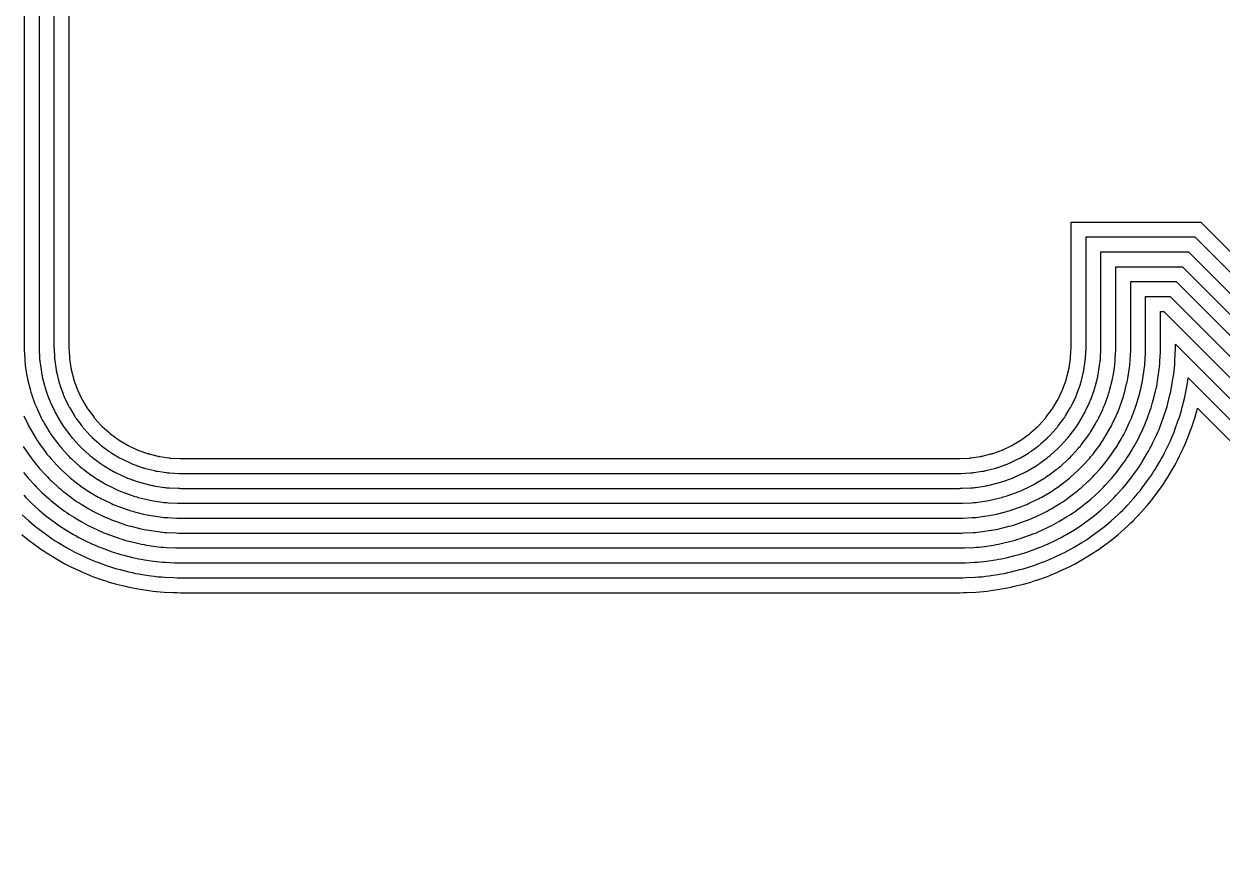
# Model space of a CAD drawing. Header units: metres. Extents: x 1.4 to 44.2, y 0.1 to 33.9.
# Drawn here: x 19.559 to 22.775, y 6.98 to 9.226 of the extents above; entities that cross this region are included whole.
import ezdxf

# ---------------------------------------------------------------- set-up
doc = ezdxf.new("R2010")
doc.units = ezdxf.units.M

msp = doc.modelspace()

# ---------------------------------------------------------------- linework, layer by layer
for points in [[(19.68, 9.8533), (19.68, 8.36), (19.68, 8.3588), (19.6801, 8.3576), (19.6813, 8.3331), (19.6814, 8.3318), (19.6815, 8.3306), (19.6816, 8.3294), (19.6818, 8.3282), (19.6854, 8.3039), (19.6856, 8.3027), (19.6858, 8.3015), (19.686, 8.3003), (19.6863, 8.2991), (19.6923, 8.2753), (19.6926, 8.2741), (19.6929, 8.2729), (19.6933, 8.2718), (19.6937, 8.2706), (19.702, 8.2475), (19.7024, 8.2463), (19.7028, 8.2452), (19.7033, 8.2441), (19.7038, 8.243), (19.7143, 8.2208), (19.7149, 8.2197), (19.7154, 8.2186), (19.716, 8.2175), (19.7166, 8.2165), (19.7293, 8.1954), (19.7299, 8.1944), (19.7306, 8.1933), (19.7313, 8.1923), (19.732, 8.1913), (19.7466, 8.1716), (19.7473, 8.1707), (19.7481, 8.1697), (19.7489, 8.1688), (19.7497, 8.1678), (19.7662, 8.1497), (19.767, 8.1488), (19.7679, 8.1479), (19.7688, 8.147), (19.7697, 8.1462), (19.7878, 8.1297), (19.7888, 8.1289), (19.7897, 8.1281), (19.7907, 8.1273), (19.7916, 8.1266), (19.8113, 8.112), (19.8123, 8.1113), (19.8133, 8.1106), (19.8144, 8.1099), (19.8154, 8.1093), (19.8365, 8.0966), (19.8375, 8.096), (19.8386, 8.0954), (19.8397, 8.0949), (19.8408, 8.0943), (19.863, 8.0838), (19.8641, 8.0833), (19.8652, 8.0828), (19.8663, 8.0824), (19.8675, 8.082), (19.8906, 8.0737), (19.8918, 8.0733), (19.8929, 8.0729), (19.8941, 8.0726), (19.8953, 8.0723), (19.9191, 8.0663), (19.9203, 8.066), (19.9215, 8.0658), (19.9227, 8.0656), (19.9239, 8.0654), (19.9482, 8.0618), (19.9494, 8.0616), (19.9506, 8.0615), (19.9518, 8.0614), (19.9531, 8.0613), (19.9776, 8.0601), (19.9788, 8.06), (19.98, 8.06), (22.07, 8.06), (22.0712, 8.06), (22.0725, 8.0601), (22.097, 8.0613), (22.0982, 8.0614), (22.0994, 8.0615), (22.1006, 8.0616), (22.1019, 8.0618), (22.1261, 8.0654), (22.1273, 8.0656), (22.1285, 8.0658), (22.1297, 8.066), (22.1309, 8.0663), (22.1547, 8.0723), (22.1559, 8.0726), (22.1571, 8.0729), (22.1583, 8.0733), (22.1594, 8.0737), (22.1825, 8.082), (22.1837, 8.0824), (22.1848, 8.0828), (22.1859, 8.0833), (22.1871, 8.0838), (22.2092, 8.0943), (22.2103, 8.0949), (22.2114, 8.0954), (22.2125, 8.096), (22.2136, 8.0966), (22.2346, 8.1093), (22.2357, 8.1099), (22.2367, 8.1106), (22.2377, 8.1113), (22.2387, 8.112), (22.2584, 8.1266), (22.2594, 8.1273), (22.2603, 8.1281), (22.2613, 8.1289), (22.2622, 8.1297), (22.2804, 8.1462), (22.2813, 8.147), (22.2821, 8.1479), (22.283, 8.1488), (22.2838, 8.1497), (22.3003, 8.1678), (22.3011, 8.1688), (22.3019, 8.1697), (22.3027, 8.1707), (22.3034, 8.1716), (22.318, 8.1913), (22.3188, 8.1923), (22.3195, 8.1933), (22.3201, 8.1944), (22.3208, 8.1954), (22.3334, 8.2165), (22.334, 8.2175), (22.3346, 8.2186), (22.3352, 8.2197), (22.3357, 8.2208), (22.3462, 8.243), (22.3467, 8.2441), (22.3472, 8.2452), (22.3476, 8.2463), (22.3481, 8.2475), (22.3563, 8.2706), (22.3567, 8.2718), (22.3571, 8.2729), (22.3574, 8.2741), (22.3577, 8.2753), (22.3637, 8.2991), (22.364, 8.3003), (22.3642, 8.3015), (22.3645, 8.3027), (22.3647, 8.3039), (22.3683, 8.3282), (22.3684, 8.3294), (22.3686, 8.3306), (22.3687, 8.3318), (22.3687, 8.3331), (22.37, 8.3576), (22.37, 8.3588), (22.37, 8.36), (22.37, 8.6948), (22.7185, 8.6948), (27.4067, 4.0067)], [(19.6, 9.8202), (19.6, 8.36), (19.6001, 8.3568), (19.6002, 8.3536), (19.6014, 8.3291), (19.6016, 8.3259), (19.6018, 8.3228), (19.6022, 8.3196), (19.6026, 8.3164), (19.6062, 8.2922), (19.6067, 8.289), (19.6073, 8.2859), (19.608, 8.2828), (19.6087, 8.2797), (19.6147, 8.2559), (19.6155, 8.2528), (19.6164, 8.2497), (19.6173, 8.2467), (19.6184, 8.2436), (19.6266, 8.2205), (19.6278, 8.2176), (19.6289, 8.2146), (19.6302, 8.2117), (19.6315, 8.2088), (19.642, 8.1866), (19.6434, 8.1837), (19.6449, 8.1809), (19.6464, 8.1781), (19.648, 8.1753), (19.6606, 8.1543), (19.6623, 8.1516), (19.6641, 8.1489), (19.6659, 8.1463), (19.6677, 8.1437), (19.6823, 8.124), (19.6843, 8.1214), (19.6863, 8.1189), (19.6883, 8.1165), (19.6904, 8.1141), (19.7069, 8.0959), (19.7091, 8.0936), (19.7113, 8.0913), (19.7136, 8.0891), (19.7159, 8.0869), (19.7341, 8.0704), (19.7365, 8.0683), (19.7389, 8.0663), (19.7414, 8.0643), (19.744, 8.0623), (19.7637, 8.0477), (19.7663, 8.0459), (19.7689, 8.0441), (19.7716, 8.0423), (19.7743, 8.0406), (19.7953, 8.028), (19.7981, 8.0264), (19.8009, 8.0249), (19.8037, 8.0234), (19.8066, 8.022), (19.8288, 8.0115), (19.8317, 8.0102), (19.8346, 8.0089), (19.8376, 8.0078), (19.8405, 8.0066), (19.8636, 7.9984), (19.8667, 7.9973), (19.8697, 7.9964), (19.8728, 7.9955), (19.8759, 7.9947), (19.8997, 7.9887), (19.9028, 7.988), (19.9059, 7.9873), (19.909, 7.9867), (19.9122, 7.9862), (19.9364, 7.9826), (19.9396, 7.9822), (19.9428, 7.9818), (19.9459, 7.9816), (19.9491, 7.9814), (19.9736, 7.9802), (19.9768, 7.9801), (19.98, 7.98), (22.07, 7.98), (22.0732, 7.9801), (22.0764, 7.9802), (22.1009, 7.9814), (22.1041, 7.9816), (22.1073, 7.9818), (22.1104, 7.9822), (22.1136, 7.9826), (22.1379, 7.9862), (22.141, 7.9867), (22.1441, 7.9873), (22.1473, 7.988), (22.1504, 7.9887), (22.1742, 7.9947), (22.1773, 7.9955), (22.1803, 7.9964), (22.1834, 7.9973), (22.1864, 7.9984), (22.2095, 8.0066), (22.2125, 8.0078), (22.2154, 8.0089), (22.2184, 8.0102), (22.2213, 8.0115), (22.2434, 8.022), (22.2463, 8.0234), (22.2491, 8.0249), (22.2519, 8.0264), (22.2547, 8.028), (22.2757, 8.0406), (22.2785, 8.0423), (22.2811, 8.0441), (22.2838, 8.0459), (22.2863, 8.0477), (22.3061, 8.0623), (22.3086, 8.0643), (22.3111, 8.0663), (22.3135, 8.0683), (22.3159, 8.0704), (22.3341, 8.0869), (22.3364, 8.0891), (22.3387, 8.0913), (22.3409, 8.0936), (22.3431, 8.0959), (22.3596, 8.1141), (22.3617, 8.1165), (22.3638, 8.1189), (22.3657, 8.1214), (22.3677, 8.124), (22.3823, 8.1437), (22.3842, 8.1463), (22.386, 8.1489), (22.3877, 8.1516), (22.3894, 8.1543), (22.402, 8.1753), (22.4036, 8.1781), (22.4051, 8.1809), (22.4066, 8.1837), (22.408, 8.1866), (22.4185, 8.2088), (22.4198, 8.2117), (22.4211, 8.2146), (22.4223, 8.2176), (22.4234, 8.2205), (22.4316, 8.2436), (22.4327, 8.2467), (22.4336, 8.2497), (22.4345, 8.2528), (22.4354, 8.2559), (22.4413, 8.2797), (22.442, 8.2828), (22.4427, 8.2859), (22.4433, 8.289), (22.4438, 8.2922), (22.4474, 8.3164), (22.4478, 8.3196), (22.4482, 8.3228), (22.4485, 8.3259), (22.4487, 8.3291), (22.4499, 8.3536), (22.45, 8.3568), (22.45, 8.36), (22.45, 8.6148), (22.6854, 8.6148), (27.3501, 3.9501)], [(19.64, 9.8368), (19.64, 8.36), (19.64, 8.3578), (19.6401, 8.3556), (19.6413, 8.3311), (19.6415, 8.3289), (19.6416, 8.3267), (19.6419, 8.3245), (19.6422, 8.3223), (19.6458, 8.298), (19.6461, 8.2959), (19.6465, 8.2937), (19.647, 8.2915), (19.6475, 8.2894), (19.6535, 8.2656), (19.654, 8.2634), (19.6547, 8.2613), (19.6553, 8.2592), (19.656, 8.2571), (19.6643, 8.234), (19.6651, 8.232), (19.6659, 8.2299), (19.6668, 8.2279), (19.6677, 8.2259), (19.6782, 8.2037), (19.6791, 8.2017), (19.6802, 8.1997), (19.6812, 8.1978), (19.6823, 8.1959), (19.6949, 8.1749), (19.6961, 8.173), (19.6973, 8.1711), (19.6986, 8.1693), (19.6999, 8.1675), (19.7145, 8.1478), (19.7158, 8.146), (19.7172, 8.1443), (19.7186, 8.1426), (19.7201, 8.141), (19.7366, 8.1228), (19.7381, 8.1212), (19.7396, 8.1196), (19.7412, 8.1181), (19.7428, 8.1166), (19.761, 8.1001), (19.7626, 8.0986), (19.7643, 8.0972), (19.766, 8.0958), (19.7678, 8.0945), (19.7875, 8.0799), (19.7893, 8.0786), (19.7911, 8.0773), (19.793, 8.0761), (19.7949, 8.0749), (19.8159, 8.0623), (19.8178, 8.0612), (19.8197, 8.0602), (19.8217, 8.0591), (19.8237, 8.0582), (19.8459, 8.0477), (19.8479, 8.0468), (19.8499, 8.0459), (19.852, 8.0451), (19.854, 8.0443), (19.8771, 8.036), (19.8792, 8.0353), (19.8813, 8.0347), (19.8834, 8.034), (19.8856, 8.0335), (19.9094, 8.0275), (19.9115, 8.027), (19.9137, 8.0265), (19.9159, 8.0261), (19.918, 8.0258), (19.9423, 8.0222), (19.9445, 8.0219), (19.9467, 8.0216), (19.9489, 8.0215), (19.9511, 8.0213), (19.9756, 8.0201), (19.9778, 8.02), (19.98, 8.02), (22.07, 8.02), (22.0722, 8.02), (22.0744, 8.0201), (22.0989, 8.0213), (22.1011, 8.0215), (22.1033, 8.0216), (22.1055, 8.0219), (22.1077, 8.0222), (22.132, 8.0258), (22.1342, 8.0261), (22.1363, 8.0265), (22.1385, 8.027), (22.1407, 8.0275), (22.1645, 8.0335), (22.1666, 8.034), (22.1687, 8.0347), (22.1708, 8.0353), (22.1729, 8.036), (22.196, 8.0443), (22.1981, 8.0451), (22.2001, 8.0459), (22.2022, 8.0468), (22.2042, 8.0477), (22.2263, 8.0582), (22.2283, 8.0591), (22.2303, 8.0602), (22.2322, 8.0612), (22.2341, 8.0623), (22.2552, 8.0749), (22.2571, 8.0761), (22.2589, 8.0773), (22.2607, 8.0786), (22.2625, 8.0799), (22.2822, 8.0945), (22.284, 8.0958), (22.2857, 8.0972), (22.2874, 8.0986), (22.2891, 8.1001), (22.3072, 8.1166), (22.3088, 8.1181), (22.3104, 8.1196), (22.312, 8.1212), (22.3135, 8.1228), (22.33, 8.141), (22.3314, 8.1426), (22.3328, 8.1443), (22.3342, 8.146), (22.3356, 8.1478), (22.3502, 8.1675), (22.3515, 8.1693), (22.3527, 8.1711), (22.3539, 8.173), (22.3551, 8.1749), (22.3677, 8.1959), (22.3688, 8.1978), (22.3699, 8.1997), (22.3709, 8.2017), (22.3719, 8.2037), (22.3823, 8.2259), (22.3833, 8.2279), (22.3841, 8.2299), (22.385, 8.232), (22.3857, 8.234), (22.394, 8.2571), (22.3947, 8.2592), (22.3954, 8.2613), (22.396, 8.2634), (22.3966, 8.2656), (22.4025, 8.2894), (22.403, 8.2915), (22.4035, 8.2937), (22.4039, 8.2959), (22.4042, 8.298), (22.4078, 8.3223), (22.4081, 8.3245), (22.4084, 8.3267), (22.4086, 8.3289), (22.4087, 8.3311), (22.4099, 8.3556), (22.41, 8.3578), (22.41, 8.36), (22.41, 8.6548), (22.702, 8.6548), (27.3784, 3.9784)], [(19.56, 9.8036), (19.56, 8.36), (19.5601, 8.3558), (19.5602, 8.3517), (19.5614, 8.3272), (19.5617, 8.323), (19.562, 8.3188), (19.5625, 8.3147), (19.5631, 8.3106), (19.5667, 8.2863), (19.5673, 8.2822), (19.5681, 8.2781), (19.5689, 8.274), (19.5699, 8.2699), (19.5759, 8.2461), (19.5769, 8.2421), (19.5781, 8.2381), (19.5794, 8.2341), (19.5807, 8.2302), (19.589, 8.2071), (19.5904, 8.2032), (19.592, 8.1993), (19.5936, 8.1955), (19.5954, 8.1917), (19.6059, 8.1695), (19.6077, 8.1657), (19.6096, 8.162), (19.6116, 8.1584), (19.6137, 8.1548), (19.6263, 8.1337), (19.6285, 8.1302), (19.6308, 8.1267), (19.6332, 8.1232), (19.6356, 8.1199), (19.6502, 8.1001), (19.6527, 8.0968), (19.6553, 8.0936), (19.658, 8.0904), (19.6608, 8.0872), (19.6773, 8.0691), (19.6801, 8.066), (19.683, 8.063), (19.686, 8.0601), (19.6891, 8.0573), (19.7072, 8.0408), (19.7104, 8.038), (19.7136, 8.0353), (19.7168, 8.0327), (19.7201, 8.0302), (19.7399, 8.0156), (19.7432, 8.0132), (19.7467, 8.0108), (19.7502, 8.0085), (19.7537, 8.0063), (19.7748, 7.9937), (19.7784, 7.9916), (19.782, 7.9896), (19.7857, 7.9877), (19.7895, 7.9859), (19.8117, 7.9754), (19.8155, 7.9736), (19.8193, 7.972), (19.8232, 7.9704), (19.8271, 7.969), (19.8502, 7.9607), (19.8541, 7.9594), (19.8581, 7.9581), (19.8621, 7.9569), (19.8661, 7.9559), (19.8899, 7.9499), (19.894, 7.9489), (19.8981, 7.9481), (19.9022, 7.9473), (19.9063, 7.9467), (19.9306, 7.9431), (19.9347, 7.9425), (19.9388, 7.942), (19.943, 7.9417), (19.9472, 7.9414), (19.9717, 7.9402), (19.9758, 7.9401), (19.98, 7.94), (22.07, 7.94), (22.0742, 7.9401), (22.0784, 7.9402), (22.1029, 7.9414), (22.107, 7.9417), (22.1112, 7.942), (22.1153, 7.9425), (22.1195, 7.9431), (22.1437, 7.9467), (22.1478, 7.9473), (22.152, 7.9481), (22.156, 7.9489), (22.1601, 7.9499), (22.1839, 7.9559), (22.1879, 7.9569), (22.1919, 7.9581), (22.1959, 7.9594), (22.1999, 7.9607), (22.223, 7.969), (22.2269, 7.9704), (22.2307, 7.972), (22.2346, 7.9736), (22.2384, 7.9754), (22.2605, 7.9859), (22.2643, 7.9877), (22.268, 7.9896), (22.2717, 7.9916), (22.2753, 7.9937), (22.2963, 8.0063), (22.2999, 8.0085), (22.3034, 8.0108), (22.3068, 8.0132), (22.3102, 8.0156), (22.3299, 8.0302), (22.3332, 8.0327), (22.3365, 8.0353), (22.3397, 8.038), (22.3428, 8.0408), (22.361, 8.0573), (22.364, 8.0601), (22.367, 8.063), (22.3699, 8.066), (22.3728, 8.0691), (22.3892, 8.0872), (22.392, 8.0904), (22.3947, 8.0936), (22.3973, 8.0968), (22.3998, 8.1001), (22.4144, 8.1199), (22.4169, 8.1232), (22.4192, 8.1267), (22.4215, 8.1302), (22.4237, 8.1337), (22.4363, 8.1548), (22.4384, 8.1584), (22.4404, 8.162), (22.4423, 8.1657), (22.4442, 8.1695), (22.4547, 8.1917), (22.4564, 8.1955), (22.458, 8.1993), (22.4596, 8.2032), (22.461, 8.2071), (22.4693, 8.2302), (22.4707, 8.2341), (22.4719, 8.2381), (22.4731, 8.2421), (22.4742, 8.2461), (22.4801, 8.2699), (22.4811, 8.274), (22.4819, 8.2781), (22.4827, 8.2822), (22.4834, 8.2863), (22.487, 8.3106), (22.4875, 8.3147), (22.488, 8.3188), (22.4883, 8.323), (22.4886, 8.3272), (22.4898, 8.3517), (22.49, 8.3558), (22.49, 8.36), (22.49, 8.5748), (22.6688, 8.5748), (27.3218, 3.9218)], [(19.5592, 8.1746), (19.5697, 8.1524), (19.572, 8.1477), (19.5743, 8.1432), (19.5768, 8.1387), (19.5794, 8.1342), (19.592, 8.1132), (19.5947, 8.1088), (19.5975, 8.1045), (19.6005, 8.1002), (19.6035, 8.096), (19.6181, 8.0763), (19.6212, 8.0722), (19.6244, 8.0682), (19.6277, 8.0642), (19.6312, 8.0604), (19.6476, 8.0422), (19.6511, 8.0384), (19.6547, 8.0347), (19.6584, 8.0311), (19.6622, 8.0276), (19.6804, 8.0112), (19.6842, 8.0077), (19.6882, 8.0044), (19.6922, 8.0012), (19.6963, 7.9981), (19.716, 7.9835), (19.7202, 7.9805), (19.7245, 7.9775), (19.7288, 7.9747), (19.7332, 7.972), (19.7542, 7.9594), (19.7587, 7.9568), (19.7632, 7.9543), (19.7677, 7.952), (19.7724, 7.9497), (19.7946, 7.9392), (19.7992, 7.9371), (19.804, 7.935), (19.8088, 7.9331), (19.8136, 7.9313), (19.8367, 7.9231), (19.8416, 7.9214), (19.8465, 7.9198), (19.8514, 7.9184), (19.8564, 7.9171), (19.8802, 7.9111), (19.8852, 7.9099), (19.8903, 7.9089), (19.8953, 7.9079), (19.9004, 7.9071), (19.9247, 7.9035), (19.9298, 7.9028), (19.9349, 7.9022), (19.9401, 7.9018), (19.9452, 7.9015), (19.9697, 7.9003), (19.9749, 7.9001), (19.98, 7.9), (22.07, 7.9), (22.0752, 7.9001), (22.0803, 7.9003), (22.1048, 7.9015), (22.11, 7.9018), (22.1151, 7.9022), (22.1202, 7.9028), (22.1253, 7.9035), (22.1496, 7.9071), (22.1547, 7.9079), (22.1598, 7.9089), (22.1648, 7.9099), (22.1698, 7.9111), (22.1936, 7.9171), (22.1986, 7.9184), (22.2035, 7.9198), (22.2085, 7.9214), (22.2133, 7.9231), (22.2364, 7.9313), (22.2413, 7.9331), (22.246, 7.935), (22.2508, 7.9371), (22.2555, 7.9392), (22.2776, 7.9497), (22.2823, 7.952), (22.2869, 7.9543), (22.2914, 7.9568), (22.2958, 7.9594), (22.3169, 7.972), (22.3213, 7.9747), (22.3256, 7.9775), (22.3298, 7.9805), (22.334, 7.9835), (22.3537, 7.9981), (22.3578, 8.0012), (22.3618, 8.0044), (22.3658, 8.0077), (22.3696, 8.0112), (22.3878, 8.0276), (22.3916, 8.0311), (22.3953, 8.0347), (22.3989, 8.0384), (22.4024, 8.0422), (22.4189, 8.0604), (22.4223, 8.0642), (22.4256, 8.0682), (22.4288, 8.0722), (22.4319, 8.0763), (22.4466, 8.096), (22.4496, 8.1002), (22.4525, 8.1045), (22.4553, 8.1088), (22.458, 8.1132), (22.4706, 8.1342), (22.4732, 8.1387), (22.4757, 8.1432), (22.4781, 8.1477), (22.4803, 8.1524), (22.4908, 8.1746), (22.493, 8.1792), (22.495, 8.184), (22.4969, 8.1888), (22.4987, 8.1936), (22.507, 8.2167), (22.5086, 8.2216), (22.5102, 8.2265), (22.5116, 8.2314), (22.513, 8.2364), (22.5189, 8.2602), (22.5201, 8.2652), (22.5212, 8.2703), (22.5221, 8.2753), (22.5229, 8.2804), (22.5265, 8.3047), (22.5272, 8.3098), (22.5278, 8.3149), (22.5282, 8.3201), (22.5286, 8.3252), (22.5298, 8.3497), (22.5299, 8.3549), (22.53, 8.36), (22.53, 8.5348), (22.6523, 8.5348), (27.2936, 3.8935)], [(19.5577, 8.0926), (19.5609, 8.0874), (19.5643, 8.0822), (19.5677, 8.0772), (19.5713, 8.0722), (19.586, 8.0525), (19.5897, 8.0476), (19.5935, 8.0428), (19.5975, 8.0381), (19.6015, 8.0335), (19.618, 8.0153), (19.6222, 8.0109), (19.6265, 8.0065), (19.6309, 8.0022), (19.6353, 7.998), (19.6535, 7.9815), (19.6581, 7.9775), (19.6628, 7.9735), (19.6676, 7.9697), (19.6725, 7.966), (19.6922, 7.9513), (19.6972, 7.9477), (19.7022, 7.9443), (19.7074, 7.9409), (19.7126, 7.9377), (19.7336, 7.9251), (19.7389, 7.922), (19.7443, 7.9191), (19.7498, 7.9162), (19.7553, 7.9135), (19.7775, 7.903), (19.783, 7.9005), (19.7887, 7.8981), (19.7944, 7.8958), (19.8001, 7.8937), (19.8232, 7.8854), (19.829, 7.8834), (19.8349, 7.8815), (19.8408, 7.8798), (19.8467, 7.8783), (19.8705, 7.8723), (19.8765, 7.8709), (19.8825, 7.8696), (19.8885, 7.8685), (19.8946, 7.8675), (19.9188, 7.8639), (19.9249, 7.8631), (19.931, 7.8624), (19.9371, 7.8619), (19.9432, 7.8615), (19.9677, 7.8603), (19.9739, 7.8601), (19.98, 7.86), (22.07, 7.86), (22.0761, 7.8601), (22.0823, 7.8603), (22.1068, 7.8615), (22.1129, 7.8619), (22.119, 7.8624), (22.1251, 7.8631), (22.1312, 7.8639), (22.1555, 7.8675), (22.1615, 7.8685), (22.1676, 7.8696), (22.1736, 7.8709), (22.1795, 7.8723), (22.2033, 7.8783), (22.2093, 7.8798), (22.2152, 7.8815), (22.221, 7.8834), (22.2268, 7.8854), (22.2499, 7.8937), (22.2557, 7.8958), (22.2614, 7.8981), (22.267, 7.9005), (22.2726, 7.903), (22.2948, 7.9135), (22.3003, 7.9162), (22.3057, 7.9191), (22.3111, 7.922), (22.3164, 7.9251), (22.3374, 7.9377), (22.3427, 7.9409), (22.3478, 7.9443), (22.3529, 7.9477), (22.3578, 7.9513), (22.3775, 7.966), (22.3824, 7.9697), (22.3872, 7.9735), (22.3919, 7.9775), (22.3965, 7.9815), (22.4147, 7.998), (22.4192, 8.0022), (22.4236, 8.0065), (22.4279, 8.0109), (22.432, 8.0153), (22.4485, 8.0335), (22.4526, 8.0381), (22.4565, 8.0428), (22.4604, 8.0476), (22.4641, 8.0525), (22.4787, 8.0722), (22.4823, 8.0772), (22.4857, 8.0822), (22.4891, 8.0874), (22.4923, 8.0926), (22.5049, 8.1136), (22.508, 8.1189), (22.511, 8.1243), (22.5138, 8.1298), (22.5165, 8.1353), (22.527, 8.1575), (22.5295, 8.163), (22.532, 8.1687), (22.5342, 8.1744), (22.5364, 8.1801), (22.5446, 8.2032), (22.5466, 8.209), (22.5485, 8.2149), (22.5502, 8.2208), (22.5518, 8.2267), (22.5577, 8.2505), (22.5591, 8.2565), (22.5604, 8.2625), (22.5615, 8.2685), (22.5625, 8.2746), (22.5661, 8.2988), (22.5669, 8.3049), (22.5676, 8.311), (22.5681, 8.3171), (22.5685, 8.3232), (22.5697, 8.3477), (22.5699, 8.3539), (22.57, 8.36), (22.57, 8.4948), (22.6357, 8.4948), (27.2653, 3.8652)], [(19.5581, 8.023), (19.5626, 8.0174), (19.5672, 8.012), (19.5719, 8.0067), (19.5884, 7.9885), (19.5932, 7.9833), (19.5982, 7.9782), (19.6033, 7.9732), (19.6085, 7.9684), (19.6267, 7.9519), (19.632, 7.9472), (19.6374, 7.9426), (19.643, 7.9381), (19.6487, 7.9338), (19.6684, 7.9192), (19.6741, 7.915), (19.68, 7.911), (19.686, 7.9071), (19.692, 7.9034), (19.7131, 7.8908), (19.7192, 7.8872), (19.7255, 7.8838), (19.7318, 7.8805), (19.7382, 7.8774), (19.7604, 7.8669), (19.7668, 7.8639), (19.7734, 7.8611), (19.78, 7.8585), (19.7866, 7.856), (19.8097, 7.8477), (19.8165, 7.8454), (19.8233, 7.8433), (19.8301, 7.8413), (19.837, 7.8395), (19.8608, 7.8335), (19.8677, 7.8319), (19.8747, 7.8304), (19.8817, 7.8291), (19.8887, 7.828), (19.913, 7.8244), (19.92, 7.8234), (19.9271, 7.8226), (19.9342, 7.822), (19.9413, 7.8216), (19.9658, 7.8204), (19.9729, 7.8201), (19.98, 7.82), (22.07, 7.82), (22.0771, 7.8201), (22.0842, 7.8204), (22.1087, 7.8216), (22.1159, 7.822), (22.1229, 7.8226), (22.13, 7.8234), (22.1371, 7.8244), (22.1613, 7.828), (22.1684, 7.8291), (22.1754, 7.8304), (22.1823, 7.8319), (22.1892, 7.8335), (22.213, 7.8395), (22.2199, 7.8413), (22.2268, 7.8433), (22.2336, 7.8454), (22.2403, 7.8477), (22.2634, 7.856), (22.2701, 7.8585), (22.2767, 7.8611), (22.2832, 7.8639), (22.2897, 7.8669), (22.3119, 7.8774), (22.3182, 7.8805), (22.3246, 7.8838), (22.3308, 7.8872), (22.337, 7.8908), (22.358, 7.9034), (22.3641, 7.9071), (22.37, 7.911), (22.3759, 7.915), (22.3817, 7.9192), (22.4014, 7.9338), (22.407, 7.9381), (22.4126, 7.9426), (22.418, 7.9472), (22.4234, 7.9519), (22.4415, 7.9684), (22.4468, 7.9732), (22.4518, 7.9782), (22.4568, 7.9833), (22.4617, 7.9885), (22.4781, 8.0067), (22.4829, 8.012), (22.4874, 8.0174), (22.4919, 8.023), (22.4962, 8.0287), (22.5108, 8.0484), (22.515, 8.0541), (22.519, 8.06), (22.5229, 8.066), (22.5266, 8.072), (22.5392, 8.0931), (22.5428, 8.0992), (22.5462, 8.1055), (22.5495, 8.1118), (22.5526, 8.1182), (22.5631, 8.1404), (22.5661, 8.1468), (22.5689, 8.1534), (22.5716, 8.16), (22.574, 8.1666), (22.5823, 8.1897), (22.5846, 8.1965), (22.5868, 8.2033), (22.5887, 8.2101), (22.5906, 8.217), (22.5965, 8.2408), (22.5982, 8.2477), (22.5996, 8.2547), (22.6009, 8.2617), (22.6021, 8.2687), (22.6057, 8.293), (22.6066, 8.3), (22.6074, 8.3071), (22.608, 8.3142), (22.6085, 8.3213), (22.6097, 8.3458), (22.6099, 8.3529), (22.61, 8.36), (22.61, 8.4548), (22.6191, 8.4548), (27.237, 3.8369)], [(19.5587, 7.9616), (19.5642, 7.9557), (19.5699, 7.9499), (19.5757, 7.9442), (19.5816, 7.9387), (19.5998, 7.9222), (19.6059, 7.9169), (19.6121, 7.9117), (19.6184, 7.9066), (19.6248, 7.9017), (19.6445, 7.8871), (19.6511, 7.8823), (19.6578, 7.8778), (19.6646, 7.8733), (19.6715, 7.8691), (19.6925, 7.8565), (19.6995, 7.8524), (19.7066, 7.8485), (19.7138, 7.8448), (19.7211, 7.8412), (19.7432, 7.8307), (19.7506, 7.8274), (19.7581, 7.8242), (19.7656, 7.8212), (19.7732, 7.8183), (19.7963, 7.8101), (19.8039, 7.8074), (19.8116, 7.805), (19.8194, 7.8027), (19.8273, 7.8007), (19.8511, 7.7947), (19.8589, 7.7928), (19.8669, 7.7912), (19.8748, 7.7897), (19.8828, 7.7884), (19.9071, 7.7848), (19.9151, 7.7837), (19.9232, 7.7828), (19.9312, 7.7821), (19.9393, 7.7816), (19.9638, 7.7804), (19.9719, 7.7801), (19.98, 7.78), (22.07, 7.78), (22.0781, 7.7801), (22.0862, 7.7804), (22.1107, 7.7816), (22.1188, 7.7821), (22.1269, 7.7828), (22.1349, 7.7837), (22.1429, 7.7848), (22.1672, 7.7884), (22.1752, 7.7897), (22.1832, 7.7912), (22.1911, 7.7928), (22.199, 7.7947), (22.2228, 7.8007), (22.2306, 7.8027), (22.2384, 7.805), (22.2461, 7.8074), (22.2538, 7.8101), (22.2769, 7.8183), (22.2844, 7.8212), (22.292, 7.8242), (22.2994, 7.8274), (22.3068, 7.8307), (22.329, 7.8412), (22.3362, 7.8448), (22.3434, 7.8485), (22.3505, 7.8524), (22.3575, 7.8565), (22.3786, 7.8691), (22.3855, 7.8733), (22.3922, 7.8778), (22.3989, 7.8823), (22.4055, 7.8871), (22.4252, 7.9017), (22.4316, 7.9066), (22.438, 7.9117), (22.4442, 7.9169), (22.4502, 7.9222), (22.4684, 7.9387), (22.4743, 7.9442), (22.4801, 7.9499), (22.4858, 7.9557), (22.4913, 7.9616), (22.5078, 7.9798), (22.5131, 7.9859), (22.5184, 7.9921), (22.5234, 7.9984), (22.5283, 8.0048), (22.5429, 8.0245), (22.5477, 8.0311), (22.5523, 8.0378), (22.5567, 8.0446), (22.5609, 8.0515), (22.5735, 8.0725), (22.5776, 8.0795), (22.5815, 8.0866), (22.5853, 8.0938), (22.5888, 8.1011), (22.5993, 8.1232), (22.6027, 8.1306), (22.6059, 8.1381), (22.6089, 8.1456), (22.6117, 8.1532), (22.62, 8.1763), (22.6226, 8.1839), (22.625, 8.1916), (22.6273, 8.1994), (22.6294, 8.2073), (22.6353, 8.2311), (22.6372, 8.2389), (22.6389, 8.2469), (22.6404, 8.2548), (22.6416, 8.2628), (22.6452, 8.2871), (22.6463, 8.2951), (22.6472, 8.3032), (22.6479, 8.3112), (22.6484, 8.3193), (22.6496, 8.3438), (22.6499, 8.3519), (22.65, 8.36), (22.65, 8.3674), (27.2087, 3.8087)], [(19.5548, 7.9091), (19.5729, 7.8926), (19.5797, 7.8866), (19.5867, 7.8807), (19.5938, 7.8751), (19.601, 7.8696), (19.6207, 7.855), (19.6281, 7.8496), (19.6356, 7.8445), (19.6432, 7.8395), (19.6509, 7.8348), (19.6719, 7.8222), (19.6798, 7.8176), (19.6877, 7.8132), (19.6958, 7.809), (19.704, 7.8051), (19.7261, 7.7946), (19.7344, 7.7908), (19.7427, 7.7872), (19.7512, 7.7838), (19.7597, 7.7807), (19.7828, 7.7724), (19.7914, 7.7695), (19.8, 7.7667), (19.8088, 7.7642), (19.8175, 7.7619), (19.8413, 7.7559), (19.8502, 7.7538), (19.8591, 7.7519), (19.868, 7.7503), (19.8769, 7.7488), (19.9012, 7.7452), (19.9102, 7.744), (19.9192, 7.743), (19.9283, 7.7422), (19.9374, 7.7417), (19.9619, 7.7405), (19.9709, 7.7401), (19.98, 7.74), (22.07, 7.74), (22.0791, 7.7401), (22.0882, 7.7405), (22.1127, 7.7417), (22.1217, 7.7422), (22.1308, 7.743), (22.1398, 7.744), (22.1488, 7.7452), (22.1731, 7.7488), (22.182, 7.7503), (22.191, 7.7519), (22.1999, 7.7538), (22.2087, 7.7559), (22.2325, 7.7619), (22.2413, 7.7642), (22.25, 7.7667), (22.2586, 7.7695), (22.2672, 7.7724), (22.2903, 7.7807), (22.2988, 7.7838), (22.3073, 7.7872), (22.3156, 7.7908), (22.3239, 7.7946), (22.3461, 7.8051), (22.3542, 7.809), (22.3623, 7.8132), (22.3702, 7.8176), (22.3781, 7.8222), (22.3991, 7.8348), (22.4069, 7.8395), (22.4145, 7.8445), (22.422, 7.8496), (22.4293, 7.855), (22.449, 7.8696), (22.4562, 7.8751), (22.4633, 7.8807), (22.4703, 7.8866), (22.4771, 7.8926), (22.4953, 7.9091), (22.5019, 7.9153), (22.5084, 7.9216), (22.5148, 7.9281), (22.5209, 7.9348), (22.5374, 7.9529), (22.5434, 7.9597), (22.5493, 7.9667), (22.555, 7.9738), (22.5605, 7.981), (22.5751, 8.0007), (22.5804, 8.0081), (22.5855, 8.0156), (22.5905, 8.0232), (22.5952, 8.0309), (22.6079, 8.0519), (22.6124, 8.0598), (22.6168, 8.0677), (22.621, 8.0758), (22.625, 8.084), (22.6355, 8.1061), (22.6392, 8.1144), (22.6428, 8.1227), (22.6462, 8.1312), (22.6494, 8.1397), (22.6576, 8.1628), (22.6606, 8.1714), (22.6633, 8.18), (22.6658, 8.1888), (22.6682, 8.1975), (22.6741, 8.2213), (22.6762, 8.2302), (22.6781, 8.2391), (22.6798, 8.248), (22.6812, 8.2569), (22.6841, 8.2767), (27.1804, 3.7804)], [(19.5536, 7.8563), (19.5613, 7.8498), (19.5692, 7.8435), (19.5772, 7.8374), (19.5969, 7.8228), (19.605, 7.8169), (19.6133, 7.8112), (19.6218, 7.8058), (19.6303, 7.8005), (19.6514, 7.7879), (19.6601, 7.7828), (19.6689, 7.7779), (19.6778, 7.7733), (19.6869, 7.7689), (19.709, 7.7584), (19.7182, 7.7542), (19.7274, 7.7503), (19.7368, 7.7465), (19.7462, 7.743), (19.7693, 7.7347), (19.7788, 7.7315), (19.7884, 7.7284), (19.7981, 7.7256), (19.8078, 7.7231), (19.8316, 7.7171), (19.8414, 7.7148), (19.8513, 7.7127), (19.8611, 7.7109), (19.8711, 7.7093), (19.8953, 7.7057), (19.9053, 7.7043), (19.9153, 7.7032), (19.9253, 7.7023), (19.9354, 7.7017), (19.9599, 7.7005), (19.97, 7.7001), (19.98, 7.7), (22.07, 7.7), (22.0801, 7.7001), (22.0901, 7.7005), (22.1146, 7.7017), (22.1247, 7.7023), (22.1347, 7.7032), (22.1447, 7.7043), (22.1547, 7.7057), (22.1789, 7.7093), (22.1889, 7.7109), (22.1988, 7.7127), (22.2086, 7.7148), (22.2184, 7.7171), (22.2422, 7.7231), (22.2519, 7.7256), (22.2616, 7.7284), (22.2712, 7.7315), (22.2807, 7.7347), (22.3038, 7.743), (22.3132, 7.7465), (22.3226, 7.7503), (22.3318, 7.7542), (22.341, 7.7584), (22.3632, 7.7689), (22.3722, 7.7733), (22.3811, 7.7779), (22.3899, 7.7828), (22.3986, 7.7879), (22.4197, 7.8005), (22.4283, 7.8058), (22.4367, 7.8112), (22.445, 7.8169), (22.4531, 7.8228), (22.4728, 7.8374), (22.4809, 7.8435), (22.4887, 7.8498), (22.4964, 7.8563), (22.5039, 7.863), (22.5221, 7.8794), (22.5295, 7.8863), (22.5367, 7.8933), (22.5437, 7.9005), (22.5506, 7.9079), (22.5671, 7.9261), (22.5737, 7.9336), (22.5802, 7.9413), (22.5865, 7.9492), (22.5926, 7.9572), (22.6072, 7.9769), (22.6131, 7.985), (22.6188, 7.9933), (22.6243, 8.0018), (22.6295, 8.0103), (22.6422, 8.0314), (22.6472, 8.0401), (22.6521, 8.0489), (22.6567, 8.0578), (22.6611, 8.0669), (22.6716, 8.089), (22.6758, 8.0982), (22.6798, 8.1074), (22.6835, 8.1168), (22.687, 8.1262), (22.6953, 8.1493), (22.6986, 8.1588), (22.7016, 8.1684), (22.7044, 8.1781), (22.707, 8.1878), (22.7089, 8.1954), (27.1522, 3.7521)]]:
    msp.add_lwpolyline(points)

doc.saveas('drawing.dxf')
